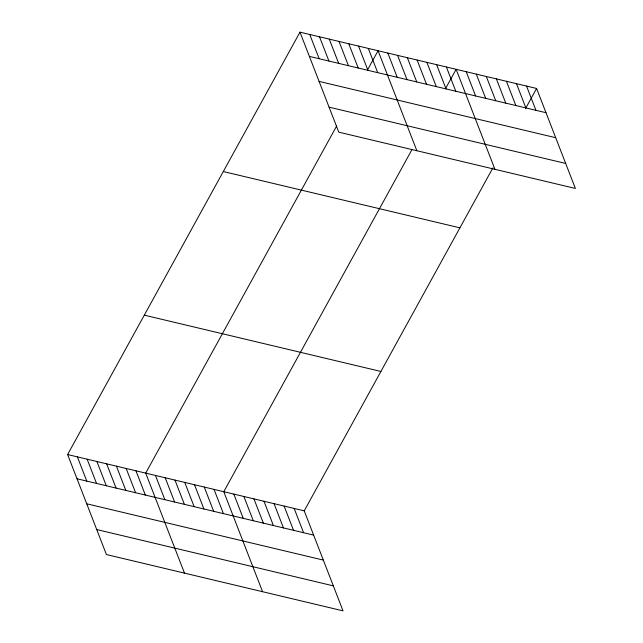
<?xml version="1.0" encoding="UTF-8"?>
<svg xmlns="http://www.w3.org/2000/svg" width="643" height="643" viewBox="0 0 643 643"><rect width="100%" height="100%" fill="white"/><g stroke="black" fill="none" stroke-linecap="round" stroke-linejoin="round"><path stroke-width="0.96" d="M492.908 167.863L304.227 510.847L343.016 610.85L106.408 554.539L67.619 454.545L299.984 32.15L536.592 88.461L575.381 188.455L338.773 132.153L299.984 32.15M336.707 125.915L145.696 473.119L184.485 573.122M367.844 69.315L378.068 50.733L416.857 150.735M411.994 149.57L223.78 491.702L262.569 591.705M445.92 87.898L456.144 69.315L494.933 169.318M525.444 108.731L536.592 88.461M309.387 56.399L546.003 112.702M319.089 81.396L555.697 137.706M329.079 107.156L565.687 163.459M223.306 171.536L459.914 227.847M144.297 315.15L380.905 371.461M67.619 454.545L304.227 510.847M77.023 478.786L313.631 535.097M86.717 503.79L323.325 560.093M96.707 529.543L333.315 585.853M526.537 86.066L535.94 110.315M516.482 83.67L525.886 107.92M506.427 81.275L515.831 105.524M496.372 78.888L505.776 103.129M486.317 76.493L495.721 100.742M476.262 74.098L485.666 98.347M466.207 71.703L475.611 95.952M446.387 66.993L455.791 91.234M436.629 64.67L446.033 88.911M426.872 62.347L436.275 86.588M417.106 60.024L426.51 84.265M407.349 57.701L416.752 81.942M397.591 55.378L406.995 79.619M387.825 53.056L397.229 77.297M368.31 48.41L377.714 72.659M358.545 46.087L367.949 70.336M348.787 43.764L358.191 68.013M339.03 41.441L348.434 65.69M329.264 39.119L338.668 63.368M319.507 36.796L328.911 61.045M309.749 34.473L319.153 58.722M294.173 508.452L303.576 532.701M284.118 506.065L293.521 530.306M274.055 503.67L283.467 527.919M264 501.275L273.404 525.524M253.945 498.88L263.349 523.129M243.89 496.492L253.294 520.734M233.835 494.097L243.239 518.346M214.023 489.379L223.426 513.628M204.257 487.056L213.661 511.306M194.499 484.734L203.903 508.983M184.742 482.411L194.146 506.66M174.976 480.088L184.38 504.337M165.219 477.765L174.623 502.014M155.461 475.442L164.865 499.691M135.938 470.797L145.342 495.046M126.181 468.474L135.585 492.723M116.415 466.151L125.819 490.4M106.658 463.828L116.061 488.077M96.9 461.513L106.304 485.754M87.135 459.19L96.538 483.432M77.377 456.868L86.781 481.109"/></g></svg>
